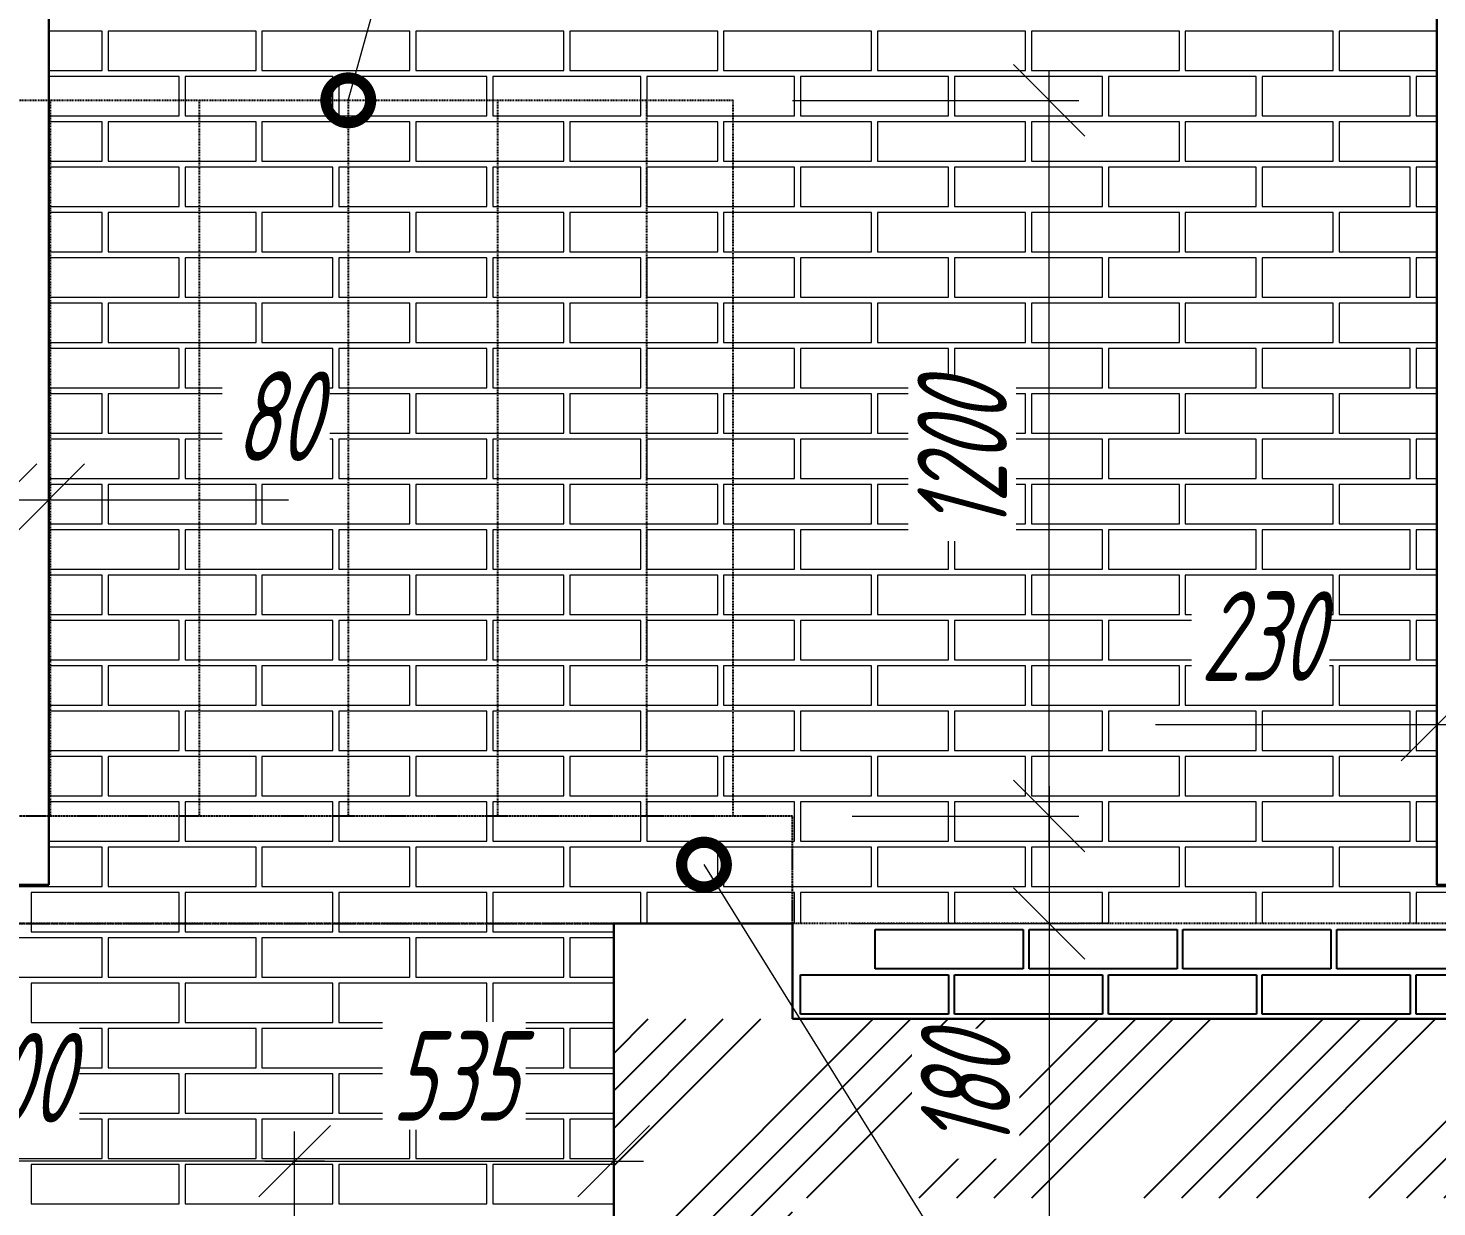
# Model space of a CAD drawing. Header units: millimetres. Extents: x -85477 to 745244, y -3684 to 128206.
# Drawn here: x 716700 to 719062, y 70529 to 72505 of the extents above; entities that cross this region are included whole.
import ezdxf
from ezdxf import colors
from ezdxf.entities.mleader import LeaderData, LeaderLine
from ezdxf.math import Vec2, Vec3

# ---------------------------------------------------------------- set-up
doc = ezdxf.new("R2010")
doc.units = ezdxf.units.MM
doc.linetypes.add('ACAD_ISO02W100', pattern=[15, 12, -3])
doc.linetypes.add('JIS_02_0.7', pattern=[1.35, 0.75, -0.6])
for name, color, linetype, lineweight in [('РАЗМЕРЫ', 5, 'Continuous', 15), ('СТЕНЫ 01', 7, 'Continuous', 50), ('ТЕКСТ', 106, 'Continuous', 20)]:
    doc.layers.add(name, color=color, linetype=linetype, lineweight=lineweight)
doc.layers.add('ШТРИХОВКА', color=3, linetype='Continuous', transparency=0.5)
doc.styles.add('ism - 01', font='simplex.shx', dxfattribs={"width": 0.62, "oblique": 15, "height": 150})
doc.styles.add('ism - 02', font='simplex.shx', dxfattribs={"width": 0.8, "oblique": 15, "height": 150})
doc.dimstyles.new('ism - 01', dxfattribs={"dimtxt": 150, "dimasz": 120, "dimexe": 50, "dimexo": 100, "dimgap": 65, "dimtad": 1, "dimdec": 0, "dimtxsty": 'ism - 01', "dimblk": 'OBLIQUE', "dimcen": 0, "dimdle": 50, "dimadec": 0, "dimazin": 0, "dimtfac": 1, "dimtdec": 0, "dimtmove": 0, "dimatfit": 3, "dimldrblk": 'OBLIQUE', "dimfxl": 1, "dimlwd": -1, "dimlwe": -1, "dimarcsym": 0})

# ---------------------------------------------------------------- blocks, each defined once
blk = doc.blocks.new('_DotSmall')
at = {"color": 0, "linetype": 'ByBlock', "const_width": 0.5}
blk.add_lwpolyline([(-0.0625, 0, 1), (0.0625, 0, 1)], format="xyb", close=True, dxfattribs=at)
blk = doc.blocks.new('_Oblique')
at = {"color": 0, "lineweight": -2}
blk.add_line((-0.5, -0.5), (0.5, 0.5), dxfattribs=at)
blk = doc.blocks.new('*D364')
at = {"layer": 'Defpoints', "color": 0}
for p in [(717981.6, 71184), (717981.6, 71004), (718411.6, 71004)]:
    blk.add_point(p, dxfattribs=at)
at = {"layer": 'РАЗМЕРЫ', "color": 0}
for p, q in [((718411.6, 71234), (718411.6, 71004)), ((718081.6, 71184), (718461.6, 71184)), ((718081.6, 71004), (718461.6, 71004)), ((718411.6, 71004), (718411.6, 70553.4))]:
    blk.add_line(p, q, dxfattribs=at)
at = {"layer": 'РАЗМЕРЫ', "color": 0, "xscale": 120, "yscale": 120, "zscale": 120}
for p, rotation in [((718411.6, 71184), 90), ((718411.6, 71004), 270)]:
    blk.add_blockref('_Oblique', p, dxfattribs=dict(at, rotation=rotation))
at = {"layer": 'РАЗМЕРЫ', "color": 0, "insert": (718271.6, 70718.7), "char_height": 150, "attachment_point": 5, "rotation": 90, "style": 'ism - 01', "bg_fill": 3, "box_fill_scale": 1.1, "bg_fill_color": 256, "bg_fill_true_color": 13158600, "bg_fill_transparency": 0}
blk.add_mtext('180', dxfattribs=at)
blk = doc.blocks.new('*D365')
at = {"layer": 'Defpoints', "color": 0}
for p in [(717881.6, 72384), (718411.6, 72384), (717981.6, 71184)]:
    blk.add_point(p, dxfattribs=at)
at = {"layer": 'РАЗМЕРЫ', "color": 0}
for p, q in [((718411.6, 71134), (718411.6, 72434)), ((717981.6, 72384), (718461.6, 72384)), ((718081.6, 71184), (718461.6, 71184))]:
    blk.add_line(p, q, dxfattribs=at)
at = {"layer": 'РАЗМЕРЫ', "color": 0, "xscale": 120, "yscale": 120, "zscale": 120}
for p, rotation in [((718411.6, 72384), 90), ((718411.6, 71184), 270)]:
    blk.add_blockref('_Oblique', p, dxfattribs=dict(at, rotation=rotation))
at = {"layer": 'РАЗМЕРЫ', "color": 0, "insert": (718265.8, 71784), "char_height": 150, "attachment_point": 5, "rotation": 90, "style": 'ism - 01', "bg_fill": 3, "box_fill_scale": 1.1, "bg_fill_color": 256, "bg_fill_true_color": 13158600, "bg_fill_transparency": 0}
blk.add_mtext('1200', dxfattribs=at)
blk = doc.blocks.new('*D369')
at = {"layer": 'Defpoints', "color": 0}
for p in [(718411.6, 71004), (717681.6, 68254), (718411.6, 68254)]:
    blk.add_point(p, dxfattribs=at)
at = {"layer": 'РАЗМЕРЫ', "color": 0}
for p, q in [((718411.6, 71054), (718411.6, 68204)), ((718511.6, 71004), (718461.6, 71004)), ((717781.6, 68254), (718461.6, 68254))]:
    blk.add_line(p, q, dxfattribs=at)
at = {"layer": 'РАЗМЕРЫ', "color": 0, "xscale": 120, "yscale": 120, "zscale": 120}
for p, rotation in [((718411.6, 71004), 90), ((718411.6, 68254), 270)]:
    blk.add_blockref('_Oblique', p, dxfattribs=dict(at, rotation=rotation))
at = {"layer": 'РАЗМЕРЫ', "color": 0, "insert": (718262.7, 69629), "char_height": 150, "attachment_point": 5, "rotation": 90, "style": 'ism - 01'}
blk.add_mtext('2750', dxfattribs=at)
blk = doc.blocks.new('*D371')
at = {"layer": 'Defpoints', "color": 0}
for p in [(717681.6, 70605.5), (717146.6, 70349), (717681.6, 70349)]:
    blk.add_point(p, dxfattribs=at)
at = {"layer": 'РАЗМЕРЫ', "color": 0}
for p, q in [((717146.6, 70449), (717146.6, 70655.5)), ((717681.6, 70449), (717681.6, 70655.5)), ((717096.6, 70605.5), (717731.6, 70605.5))]:
    blk.add_line(p, q, dxfattribs=at)
at = {"layer": 'РАЗМЕРЫ', "color": 0, "xscale": 120, "yscale": 120, "zscale": 120, "rotation": 180}
blk.add_blockref('_Oblique', (717146.6, 70605.5), dxfattribs=at)
at = {"layer": 'РАЗМЕРЫ', "color": 0, "xscale": 120, "yscale": 120, "zscale": 120}
blk.add_blockref('_Oblique', (717681.6, 70605.5), dxfattribs=at)
at = {"layer": 'РАЗМЕРЫ', "color": 0, "insert": (717414.1, 70748.6), "char_height": 150, "attachment_point": 5, "style": 'ism - 01', "bg_fill": 3, "box_fill_scale": 1.1, "bg_fill_color": 256, "bg_fill_true_color": 13158600, "bg_fill_transparency": 0}
blk.add_mtext('535', dxfattribs=at)
blk = doc.blocks.new('*D372')
at = {"layer": 'Defpoints', "color": 0}
for p in [(716146.6, 70605.5), (716146.6, 70349), (717146.6, 70349)]:
    blk.add_point(p, dxfattribs=at)
at = {"layer": 'РАЗМЕРЫ', "color": 0}
for p, q in [((716146.6, 70449), (716146.6, 70655.5)), ((717146.6, 70449), (717146.6, 70655.5)), ((717196.6, 70605.5), (716096.6, 70605.5))]:
    blk.add_line(p, q, dxfattribs=at)
at = {"layer": 'РАЗМЕРЫ', "color": 0, "xscale": 120, "yscale": 120, "zscale": 120, "rotation": 180}
blk.add_blockref('_Oblique', (716146.6, 70605.5), dxfattribs=at)
at = {"layer": 'РАЗМЕРЫ', "color": 0, "xscale": 120, "yscale": 120, "zscale": 120}
blk.add_blockref('_Oblique', (717146.6, 70605.5), dxfattribs=at)
at = {"layer": 'РАЗМЕРЫ', "color": 0, "insert": (716646.6, 70745.5), "char_height": 150, "attachment_point": 5, "style": 'ism - 01', "bg_fill": 3, "box_fill_scale": 1.1, "bg_fill_color": 256, "bg_fill_true_color": 13158600, "bg_fill_transparency": 0}
blk.add_mtext('1000', dxfattribs=at)
blk = doc.blocks.new('*D491')
at = {"layer": 'Defpoints', "color": 0}
for p in [(719061.6, 71336.9), (719291.7, 71274.1), (719061.6, 71174)]:
    blk.add_point(p, dxfattribs=at)
at = {"layer": 'РАЗМЕРЫ', "color": 0, "linetype": 'Continuous'}
for p, q in [((719061.6, 71274), (719061.6, 71386.9)), ((719291.7, 71374.1), (719291.7, 71386.9)), ((719061.6, 71336.9), (718590.1, 71336.9)), ((719341.7, 71336.9), (719061.6, 71336.9))]:
    blk.add_line(p, q, dxfattribs=at)
at = {"layer": 'РАЗМЕРЫ', "color": 0, "xscale": 120, "yscale": 120, "zscale": 120, "rotation": 180}
blk.add_blockref('_Oblique', (719061.6, 71336.9), dxfattribs=at)
at = {"layer": 'РАЗМЕРЫ', "color": 0, "xscale": 120, "yscale": 120, "zscale": 120}
blk.add_blockref('_Oblique', (719291.7, 71336.9), dxfattribs=at)
at = {"layer": 'РАЗМЕРЫ', "color": 0, "insert": (718765.8, 71485.8), "char_height": 150, "attachment_point": 5, "style": 'ism - 01', "bg_fill": 3, "box_fill_scale": 1.1, "bg_fill_color": 256, "bg_fill_true_color": 13158600, "bg_fill_transparency": 0}
blk.add_mtext('230', dxfattribs=at)
blk = doc.blocks.new('*D506')
at = {"layer": 'Defpoints', "color": 0}
for p in [(716654.6, 71734.4), (715584.6, 71714.4), (716654.6, 71714.4)]:
    blk.add_point(p, dxfattribs=at)
at = {"layer": 'РАЗМЕРЫ', "color": 0, "linetype": 'Continuous'}
for p, q in [((715534.6, 71714.4), (716704.6, 71714.4)), ((715584.6, 71614.4), (715584.6, 71664.4)), ((716654.6, 71634.4), (716654.6, 71664.4))]:
    blk.add_line(p, q, dxfattribs=at)
at = {"layer": 'РАЗМЕРЫ', "color": 0, "xscale": 120, "yscale": 120, "zscale": 120, "rotation": 180}
blk.add_blockref('_Oblique', (715584.6, 71714.4), dxfattribs=at)
at = {"layer": 'РАЗМЕРЫ', "color": 0, "xscale": 120, "yscale": 120, "zscale": 120}
blk.add_blockref('_Oblique', (716654.6, 71714.4), dxfattribs=at)
at = {"layer": 'РАЗМЕРЫ', "color": 0, "insert": (716119.6, 71854.4), "char_height": 150, "attachment_point": 5, "style": 'ism - 01', "bg_fill": 3, "box_fill_scale": 1.1, "bg_fill_color": 256, "bg_fill_true_color": 13158600, "bg_fill_transparency": 0}
blk.add_mtext('1070', dxfattribs=at)
blk = doc.blocks.new('*D507')
at = {"layer": 'Defpoints', "color": 0}
for p in [(716654.6, 71714.4), (716734.6, 71714.4), (716734.6, 71714.4)]:
    blk.add_point(p, dxfattribs=at)
at = {"layer": 'РАЗМЕРЫ', "color": 0, "linetype": 'Continuous'}
for p, q in [((716654.6, 71814.4), (716654.6, 71764.4)), ((716734.6, 71814.4), (716734.6, 71764.4)), ((716654.6, 71714.4), (716534.6, 71714.4)), ((716654.6, 71714.4), (716734.6, 71714.4)), ((716734.6, 71714.4), (717136.4, 71714.4))]:
    blk.add_line(p, q, dxfattribs=at)
at = {"layer": 'РАЗМЕРЫ', "color": 0, "xscale": 120, "yscale": 120, "zscale": 120}
blk.add_blockref('_Oblique', (716654.6, 71714.4), dxfattribs=at)
at = {"layer": 'РАЗМЕРЫ', "color": 0, "xscale": 120, "yscale": 120, "zscale": 120, "rotation": 180}
blk.add_blockref('_Oblique', (716734.6, 71714.4), dxfattribs=at)
at = {"layer": 'РАЗМЕРЫ', "color": 0, "insert": (717115.5, 71854.4), "char_height": 150, "attachment_point": 5, "style": 'ism - 01', "bg_fill": 3, "box_fill_scale": 1.1, "bg_fill_color": 256, "bg_fill_true_color": 13158600, "bg_fill_transparency": 0}
blk.add_mtext('80', dxfattribs=at)
blk = doc.blocks.new('пр')
at = {"color": 9}
for p, q in [((708865.5, 89384), (708865.5, 89450)), ((708865.5, 89450), (709113.5, 89450)), ((709113.5, 89450), (709113.5, 89384)), ((709123.5, 89384), (709123.5, 89450)), ((709123.5, 89450), (709371.5, 89450)), ((709371.5, 89450), (709371.5, 89384)), ((708740.5, 89308), (708740.5, 89374)), ((708740.5, 89374), (708988.5, 89374)), ((709113.5, 89384), (708865.5, 89384)), ((708988.5, 89374), (708988.5, 89308)), ((708998.5, 89308), (708998.5, 89374)), ((708998.5, 89374), (709246.5, 89374)), ((709371.5, 89384), (709123.5, 89384)), ((709246.5, 89374), (709246.5, 89308)), ((708988.5, 89308), (708740.5, 89308)), ((709246.5, 89308), (708998.5, 89308))]:
    blk.add_line(p, q, dxfattribs=at)

msp = doc.modelspace()

# ---------------------------------------------------------------- hatches: boundary and pattern name
at = {"layer": 'ШТРИХОВКА', "true_color": 0x000000}
h = msp.add_hatch(dxfattribs=at)
h.set_pattern_fill('ANSI34', color=18, scale=14)
h.set_pattern_definition([(45, (62769.92, -19123.8), (-188.58538, 188.58538), []), (45, (62832.78, -19123.8), (-188.58538, 188.58538), []), (45, (62895.65, -19123.8), (-188.58538, 188.58538), []), (45, (62958.5, -19123.8), (-188.58538, 188.58538), [])])
h.paths.add_polyline_path([(711656.6, 71004), (705769.8, 71004), (705770.3, 70704), (711469.1, 70704), (714550.4, 68006.5), (717981.6, 68006.5), (717981.6, 70544), (723506.6, 70544), (723506.6, 70844), (717681.6, 70844), (717681.6, 68254), (714581.6, 68254), (714581.6, 68466), (714337.8, 68466), (714337.8, 68677.5), (714094.1, 68677.5), (714094.1, 68889), (713850.3, 68889), (713850.3, 69100.5), (713606.6, 69100.5), (713606.6, 69312), (713362.8, 69312), (713362.8, 69523.5), (713119.1, 69523.5), (713119.1, 69735), (712875.3, 69735), (712875.3, 69946.5), (712631.6, 69946.5), (712631.6, 70158), (712387.8, 70158), (712387.8, 70369.5), (712144.1, 70369.5), (712144.1, 70581), (711900.3, 70581), (711900.3, 70792.5), (711656.6, 70792.5)])

# ---------------------------------------------------------------- linework, layer by layer
at = {"layer": 'РАЗМЕРЫ', "color": 9, "transparency": 33554559}
for points in [[(716734.6, 72434), (716823.9, 72434), (716823.9, 72500), (716734.6, 72500)], [(719061.6, 72500), (718897.9, 72500), (718897.9, 72434), (719061.6, 72434)], [(716734.6, 72358), (716952.9, 72358), (716952.9, 72424), (716734.6, 72424)], [(719061.6, 72424), (719026.9, 72424), (719026.9, 72358), (719061.6, 72358)], [(716734.6, 72282), (716823.9, 72282), (716823.9, 72348), (716734.6, 72348)], [(719061.6, 72348), (718897.9, 72348), (718897.9, 72282), (719061.6, 72282)], [(716734.6, 72206), (716952.9, 72206), (716952.9, 72272), (716734.6, 72272)], [(719061.6, 72272), (719026.9, 72272), (719026.9, 72206), (719061.6, 72206)], [(716734.6, 72130), (716823.9, 72130), (716823.9, 72196), (716734.6, 72196)], [(719061.6, 72196), (718897.9, 72196), (718897.9, 72130), (719061.6, 72130)], [(716734.6, 72054), (716952.9, 72054), (716952.9, 72120), (716734.6, 72120)], [(719061.6, 72120), (719026.9, 72120), (719026.9, 72054), (719061.6, 72054)], [(716734.6, 71978), (716823.9, 71978), (716823.9, 72044), (716734.6, 72044)], [(719061.6, 72044), (718897.9, 72044), (718897.9, 71978), (719061.6, 71978)], [(716734.6, 71902), (716952.9, 71902), (716952.9, 71968), (716734.6, 71968)], [(719061.6, 71968), (719026.9, 71968), (719026.9, 71902), (719061.6, 71902)], [(716734.6, 71826), (716823.9, 71826), (716823.9, 71892), (716734.6, 71892)], [(719061.6, 71892), (718897.9, 71892), (718897.9, 71826), (719061.6, 71826)], [(716734.6, 71750), (716952.9, 71750), (716952.9, 71816), (716734.6, 71816)], [(719061.6, 71816), (719026.9, 71816), (719026.9, 71750), (719061.6, 71750)], [(716734.6, 71674), (716823.9, 71674), (716823.9, 71740), (716734.6, 71740)], [(719061.6, 71740), (718897.9, 71740), (718897.9, 71674), (719061.6, 71674)], [(716734.6, 71598), (716952.9, 71598), (716952.9, 71664), (716734.6, 71664)], [(719061.6, 71664), (719026.9, 71664), (719026.9, 71598), (719061.6, 71598)], [(716734.6, 71522), (716823.9, 71522), (716823.9, 71588), (716734.6, 71588)], [(719061.6, 71588), (718897.9, 71588), (718897.9, 71522), (719061.6, 71522)], [(716734.6, 71446), (716952.9, 71446), (716952.9, 71512), (716734.6, 71512)], [(719061.6, 71512), (719026.9, 71512), (719026.9, 71446), (719061.6, 71446)], [(716734.6, 71370), (716823.9, 71370), (716823.9, 71436), (716734.6, 71436)], [(719061.6, 71436), (718897.9, 71436), (718897.9, 71370), (719061.6, 71370)], [(716734.6, 71294), (716952.9, 71294), (716952.9, 71360), (716734.6, 71360)], [(719061.6, 71360), (719026.9, 71360), (719026.9, 71294), (719061.6, 71294)], [(716734.6, 71218), (716823.9, 71218), (716823.9, 71284), (716734.6, 71284)], [(719061.6, 71284), (718897.9, 71284), (718897.9, 71218), (719061.6, 71218)], [(716734.6, 71142), (716952.9, 71142), (716952.9, 71208), (716734.6, 71208)], [(719061.6, 71208), (719026.9, 71208), (719026.9, 71142), (719061.6, 71142)], [(716575.9, 71069), (716575.9, 71066), (716823.9, 71066), (716823.9, 71132), (716734.6, 71132)], [(719061.6, 71132), (718897.9, 71132), (718897.9, 71066), (719145.9, 71066), (719145.9, 71069)], [(717726.9, 71004), (717726.9, 71056), (717478.9, 71056), (717478.9, 70990), (717681.6, 70990)], [(717984.9, 71004), (717984.9, 71056), (717736.9, 71056), (717736.9, 71004)], [(718242.9, 71004), (718242.9, 71056), (717994.9, 71056), (717994.9, 71004)], [(718500.9, 71004), (718500.9, 71056), (718252.9, 71056), (718252.9, 71004)], [(718758.9, 71004), (718758.9, 71056), (718510.9, 71056), (718510.9, 71004)], [(719016.9, 71004), (719016.9, 71056), (718768.9, 71056), (718768.9, 71004)], [(719274.9, 71004), (719274.9, 71056), (719026.9, 71056), (719026.9, 71004)], [(717681.6, 70980), (717607.9, 70980), (717607.9, 70914), (717681.6, 70914)], [(717681.6, 70904), (717478.9, 70904), (717478.9, 70838), (717681.6, 70838)], [(717681.6, 70828), (717607.9, 70828), (717607.9, 70762), (717681.6, 70762)], [(717681.6, 70752), (717478.9, 70752), (717478.9, 70686), (717681.6, 70686)], [(717681.6, 70676), (717607.9, 70676), (717607.9, 70610), (717681.6, 70610)], [(717681.6, 70600), (717478.9, 70600), (717478.9, 70534), (717681.6, 70534)]]:
    msp.add_lwpolyline(points, dxfattribs=at)
for points in [[(716833.9, 72434), (717081.9, 72434), (717081.9, 72500), (716833.9, 72500)], [(717091.9, 72434), (717339.9, 72434), (717339.9, 72500), (717091.9, 72500)], [(717349.9, 72434), (717597.9, 72434), (717597.9, 72500), (717349.9, 72500)], [(717607.9, 72434), (717855.9, 72434), (717855.9, 72500), (717607.9, 72500)], [(717865.9, 72434), (718113.9, 72434), (718113.9, 72500), (717865.9, 72500)], [(718123.9, 72434), (718371.9, 72434), (718371.9, 72500), (718123.9, 72500)], [(718381.9, 72434), (718629.9, 72434), (718629.9, 72500), (718381.9, 72500)], [(718639.9, 72434), (718887.9, 72434), (718887.9, 72500), (718639.9, 72500)], [(716962.9, 72358), (717210.9, 72358), (717210.9, 72424), (716962.9, 72424)], [(717220.9, 72358), (717468.9, 72358), (717468.9, 72424), (717220.9, 72424)], [(717478.9, 72358), (717726.9, 72358), (717726.9, 72424), (717478.9, 72424)], [(717736.9, 72358), (717984.9, 72358), (717984.9, 72424), (717736.9, 72424)], [(717994.9, 72358), (718242.9, 72358), (718242.9, 72424), (717994.9, 72424)], [(718252.9, 72358), (718500.9, 72358), (718500.9, 72424), (718252.9, 72424)], [(718510.9, 72358), (718758.9, 72358), (718758.9, 72424), (718510.9, 72424)], [(718768.9, 72358), (719016.9, 72358), (719016.9, 72424), (718768.9, 72424)], [(716833.9, 72282), (717081.9, 72282), (717081.9, 72348), (716833.9, 72348)], [(717091.9, 72282), (717339.9, 72282), (717339.9, 72348), (717091.9, 72348)], [(717349.9, 72282), (717597.9, 72282), (717597.9, 72348), (717349.9, 72348)], [(717607.9, 72282), (717855.9, 72282), (717855.9, 72348), (717607.9, 72348)], [(717865.9, 72282), (718113.9, 72282), (718113.9, 72348), (717865.9, 72348)], [(718123.9, 72282), (718371.9, 72282), (718371.9, 72348), (718123.9, 72348)], [(718381.9, 72282), (718629.9, 72282), (718629.9, 72348), (718381.9, 72348)], [(718639.9, 72282), (718887.9, 72282), (718887.9, 72348), (718639.9, 72348)], [(716962.9, 72206), (717210.9, 72206), (717210.9, 72272), (716962.9, 72272)], [(717220.9, 72206), (717468.9, 72206), (717468.9, 72272), (717220.9, 72272)], [(717478.9, 72206), (717726.9, 72206), (717726.9, 72272), (717478.9, 72272)], [(717736.9, 72206), (717984.9, 72206), (717984.9, 72272), (717736.9, 72272)], [(717994.9, 72206), (718242.9, 72206), (718242.9, 72272), (717994.9, 72272)], [(718252.9, 72206), (718500.9, 72206), (718500.9, 72272), (718252.9, 72272)], [(718510.9, 72206), (718758.9, 72206), (718758.9, 72272), (718510.9, 72272)], [(718768.9, 72206), (719016.9, 72206), (719016.9, 72272), (718768.9, 72272)], [(716833.9, 72130), (717081.9, 72130), (717081.9, 72196), (716833.9, 72196)], [(717091.9, 72130), (717339.9, 72130), (717339.9, 72196), (717091.9, 72196)], [(717349.9, 72130), (717597.9, 72130), (717597.9, 72196), (717349.9, 72196)], [(717607.9, 72130), (717855.9, 72130), (717855.9, 72196), (717607.9, 72196)], [(717865.9, 72130), (718113.9, 72130), (718113.9, 72196), (717865.9, 72196)], [(718123.9, 72130), (718371.9, 72130), (718371.9, 72196), (718123.9, 72196)], [(718381.9, 72130), (718629.9, 72130), (718629.9, 72196), (718381.9, 72196)], [(718639.9, 72130), (718887.9, 72130), (718887.9, 72196), (718639.9, 72196)], [(716962.9, 72054), (717210.9, 72054), (717210.9, 72120), (716962.9, 72120)], [(717220.9, 72054), (717468.9, 72054), (717468.9, 72120), (717220.9, 72120)], [(717478.9, 72054), (717726.9, 72054), (717726.9, 72120), (717478.9, 72120)], [(717736.9, 72054), (717984.9, 72054), (717984.9, 72120), (717736.9, 72120)], [(717994.9, 72054), (718242.9, 72054), (718242.9, 72120), (717994.9, 72120)], [(718252.9, 72054), (718500.9, 72054), (718500.9, 72120), (718252.9, 72120)], [(718510.9, 72054), (718758.9, 72054), (718758.9, 72120), (718510.9, 72120)], [(718768.9, 72054), (719016.9, 72054), (719016.9, 72120), (718768.9, 72120)], [(716833.9, 71978), (717081.9, 71978), (717081.9, 72044), (716833.9, 72044)], [(717091.9, 71978), (717339.9, 71978), (717339.9, 72044), (717091.9, 72044)], [(717349.9, 71978), (717597.9, 71978), (717597.9, 72044), (717349.9, 72044)], [(717607.9, 71978), (717855.9, 71978), (717855.9, 72044), (717607.9, 72044)], [(717865.9, 71978), (718113.9, 71978), (718113.9, 72044), (717865.9, 72044)], [(718123.9, 71978), (718371.9, 71978), (718371.9, 72044), (718123.9, 72044)], [(718381.9, 71978), (718629.9, 71978), (718629.9, 72044), (718381.9, 72044)], [(718639.9, 71978), (718887.9, 71978), (718887.9, 72044), (718639.9, 72044)], [(716962.9, 71902), (717210.9, 71902), (717210.9, 71968), (716962.9, 71968)], [(717220.9, 71902), (717468.9, 71902), (717468.9, 71968), (717220.9, 71968)], [(717478.9, 71902), (717726.9, 71902), (717726.9, 71968), (717478.9, 71968)], [(717736.9, 71902), (717984.9, 71902), (717984.9, 71968), (717736.9, 71968)], [(717994.9, 71902), (718242.9, 71902), (718242.9, 71968), (717994.9, 71968)], [(718252.9, 71902), (718500.9, 71902), (718500.9, 71968), (718252.9, 71968)], [(718510.9, 71902), (718758.9, 71902), (718758.9, 71968), (718510.9, 71968)], [(718768.9, 71902), (719016.9, 71902), (719016.9, 71968), (718768.9, 71968)], [(716833.9, 71826), (717081.9, 71826), (717081.9, 71892), (716833.9, 71892)], [(717091.9, 71826), (717339.9, 71826), (717339.9, 71892), (717091.9, 71892)], [(717349.9, 71826), (717597.9, 71826), (717597.9, 71892), (717349.9, 71892)], [(717607.9, 71826), (717855.9, 71826), (717855.9, 71892), (717607.9, 71892)], [(717865.9, 71826), (718113.9, 71826), (718113.9, 71892), (717865.9, 71892)], [(718123.9, 71826), (718371.9, 71826), (718371.9, 71892), (718123.9, 71892)], [(718381.9, 71826), (718629.9, 71826), (718629.9, 71892), (718381.9, 71892)], [(718639.9, 71826), (718887.9, 71826), (718887.9, 71892), (718639.9, 71892)], [(716962.9, 71750), (717210.9, 71750), (717210.9, 71816), (716962.9, 71816)], [(717220.9, 71750), (717468.9, 71750), (717468.9, 71816), (717220.9, 71816)], [(717478.9, 71750), (717726.9, 71750), (717726.9, 71816), (717478.9, 71816)], [(717736.9, 71750), (717984.9, 71750), (717984.9, 71816), (717736.9, 71816)], [(717994.9, 71750), (718242.9, 71750), (718242.9, 71816), (717994.9, 71816)], [(718252.9, 71750), (718500.9, 71750), (718500.9, 71816), (718252.9, 71816)], [(718510.9, 71750), (718758.9, 71750), (718758.9, 71816), (718510.9, 71816)], [(718768.9, 71750), (719016.9, 71750), (719016.9, 71816), (718768.9, 71816)], [(716833.9, 71674), (717081.9, 71674), (717081.9, 71740), (716833.9, 71740)], [(717091.9, 71674), (717339.9, 71674), (717339.9, 71740), (717091.9, 71740)], [(717349.9, 71674), (717597.9, 71674), (717597.9, 71740), (717349.9, 71740)], [(717607.9, 71674), (717855.9, 71674), (717855.9, 71740), (717607.9, 71740)], [(717865.9, 71674), (718113.9, 71674), (718113.9, 71740), (717865.9, 71740)], [(718123.9, 71674), (718371.9, 71674), (718371.9, 71740), (718123.9, 71740)], [(718381.9, 71674), (718629.9, 71674), (718629.9, 71740), (718381.9, 71740)], [(718639.9, 71674), (718887.9, 71674), (718887.9, 71740), (718639.9, 71740)], [(716962.9, 71598), (717210.9, 71598), (717210.9, 71664), (716962.9, 71664)], [(717220.9, 71598), (717468.9, 71598), (717468.9, 71664), (717220.9, 71664)], [(717478.9, 71598), (717726.9, 71598), (717726.9, 71664), (717478.9, 71664)], [(717736.9, 71598), (717984.9, 71598), (717984.9, 71664), (717736.9, 71664)], [(717994.9, 71598), (718242.9, 71598), (718242.9, 71664), (717994.9, 71664)], [(718252.9, 71598), (718500.9, 71598), (718500.9, 71664), (718252.9, 71664)], [(718510.9, 71598), (718758.9, 71598), (718758.9, 71664), (718510.9, 71664)], [(718768.9, 71598), (719016.9, 71598), (719016.9, 71664), (718768.9, 71664)], [(716833.9, 71522), (717081.9, 71522), (717081.9, 71588), (716833.9, 71588)], [(717091.9, 71522), (717339.9, 71522), (717339.9, 71588), (717091.9, 71588)], [(717349.9, 71522), (717597.9, 71522), (717597.9, 71588), (717349.9, 71588)], [(717607.9, 71522), (717855.9, 71522), (717855.9, 71588), (717607.9, 71588)], [(717865.9, 71522), (718113.9, 71522), (718113.9, 71588), (717865.9, 71588)], [(718123.9, 71522), (718371.9, 71522), (718371.9, 71588), (718123.9, 71588)], [(718381.9, 71522), (718629.9, 71522), (718629.9, 71588), (718381.9, 71588)], [(718639.9, 71522), (718887.9, 71522), (718887.9, 71588), (718639.9, 71588)], [(716962.9, 71446), (717210.9, 71446), (717210.9, 71512), (716962.9, 71512)], [(717220.9, 71446), (717468.9, 71446), (717468.9, 71512), (717220.9, 71512)], [(717478.9, 71446), (717726.9, 71446), (717726.9, 71512), (717478.9, 71512)], [(717736.9, 71446), (717984.9, 71446), (717984.9, 71512), (717736.9, 71512)], [(717994.9, 71446), (718242.9, 71446), (718242.9, 71512), (717994.9, 71512)], [(718252.9, 71446), (718500.9, 71446), (718500.9, 71512), (718252.9, 71512)], [(718510.9, 71446), (718758.9, 71446), (718758.9, 71512), (718510.9, 71512)], [(718768.9, 71446), (719016.9, 71446), (719016.9, 71512), (718768.9, 71512)], [(716833.9, 71370), (717081.9, 71370), (717081.9, 71436), (716833.9, 71436)], [(717091.9, 71370), (717339.9, 71370), (717339.9, 71436), (717091.9, 71436)], [(717349.9, 71370), (717597.9, 71370), (717597.9, 71436), (717349.9, 71436)], [(717607.9, 71370), (717855.9, 71370), (717855.9, 71436), (717607.9, 71436)], [(717865.9, 71370), (718113.9, 71370), (718113.9, 71436), (717865.9, 71436)], [(718123.9, 71370), (718371.9, 71370), (718371.9, 71436), (718123.9, 71436)], [(718381.9, 71370), (718629.9, 71370), (718629.9, 71436), (718381.9, 71436)], [(718639.9, 71370), (718887.9, 71370), (718887.9, 71436), (718639.9, 71436)], [(716962.9, 71294), (717210.9, 71294), (717210.9, 71360), (716962.9, 71360)], [(717220.9, 71294), (717468.9, 71294), (717468.9, 71360), (717220.9, 71360)], [(717478.9, 71294), (717726.9, 71294), (717726.9, 71360), (717478.9, 71360)], [(717736.9, 71294), (717984.9, 71294), (717984.9, 71360), (717736.9, 71360)], [(717994.9, 71294), (718242.9, 71294), (718242.9, 71360), (717994.9, 71360)], [(718252.9, 71294), (718500.9, 71294), (718500.9, 71360), (718252.9, 71360)], [(718510.9, 71294), (718758.9, 71294), (718758.9, 71360), (718510.9, 71360)], [(718768.9, 71294), (719016.9, 71294), (719016.9, 71360), (718768.9, 71360)], [(716833.9, 71218), (717081.9, 71218), (717081.9, 71284), (716833.9, 71284)], [(717091.9, 71218), (717339.9, 71218), (717339.9, 71284), (717091.9, 71284)], [(717349.9, 71218), (717597.9, 71218), (717597.9, 71284), (717349.9, 71284)], [(717607.9, 71218), (717855.9, 71218), (717855.9, 71284), (717607.9, 71284)], [(717865.9, 71218), (718113.9, 71218), (718113.9, 71284), (717865.9, 71284)], [(718123.9, 71218), (718371.9, 71218), (718371.9, 71284), (718123.9, 71284)], [(718381.9, 71218), (718629.9, 71218), (718629.9, 71284), (718381.9, 71284)], [(718639.9, 71218), (718887.9, 71218), (718887.9, 71284), (718639.9, 71284)], [(716962.9, 71142), (717210.9, 71142), (717210.9, 71208), (716962.9, 71208)], [(717220.9, 71142), (717468.9, 71142), (717468.9, 71208), (717220.9, 71208)], [(717478.9, 71142), (717726.9, 71142), (717726.9, 71208), (717478.9, 71208)], [(717736.9, 71142), (717984.9, 71142), (717984.9, 71208), (717736.9, 71208)], [(717994.9, 71142), (718242.9, 71142), (718242.9, 71208), (717994.9, 71208)], [(718252.9, 71142), (718500.9, 71142), (718500.9, 71208), (718252.9, 71208)], [(718510.9, 71142), (718758.9, 71142), (718758.9, 71208), (718510.9, 71208)], [(718768.9, 71142), (719016.9, 71142), (719016.9, 71208), (718768.9, 71208)], [(716833.9, 71066), (717081.9, 71066), (717081.9, 71132), (716833.9, 71132)], [(717091.9, 71066), (717339.9, 71066), (717339.9, 71132), (717091.9, 71132)], [(717349.9, 71066), (717597.9, 71066), (717597.9, 71132), (717349.9, 71132)], [(717607.9, 71066), (717855.9, 71066), (717855.9, 71132), (717607.9, 71132)], [(717865.9, 71066), (718113.9, 71066), (718113.9, 71132), (717865.9, 71132)], [(718123.9, 71066), (718371.9, 71066), (718371.9, 71132), (718123.9, 71132)], [(718381.9, 71066), (718629.9, 71066), (718629.9, 71132), (718381.9, 71132)], [(718639.9, 71066), (718887.9, 71066), (718887.9, 71132), (718639.9, 71132)], [(716704.9, 70990), (716952.9, 70990), (716952.9, 71056), (716704.9, 71056)], [(716962.9, 70990), (717210.9, 70990), (717210.9, 71056), (716962.9, 71056)], [(717220.9, 70990), (717468.9, 70990), (717468.9, 71056), (717220.9, 71056)], [(716575.9, 70914), (716823.9, 70914), (716823.9, 70980), (716575.9, 70980)], [(716833.9, 70914), (717081.9, 70914), (717081.9, 70980), (716833.9, 70980)], [(717091.9, 70914), (717339.9, 70914), (717339.9, 70980), (717091.9, 70980)], [(717349.9, 70914), (717597.9, 70914), (717597.9, 70980), (717349.9, 70980)], [(716704.9, 70838), (716952.9, 70838), (716952.9, 70904), (716704.9, 70904)], [(716962.9, 70838), (717210.9, 70838), (717210.9, 70904), (716962.9, 70904)], [(717220.9, 70838), (717468.9, 70838), (717468.9, 70904), (717220.9, 70904)], [(716575.9, 70762), (716823.9, 70762), (716823.9, 70828), (716575.9, 70828)], [(716833.9, 70762), (717081.9, 70762), (717081.9, 70828), (716833.9, 70828)], [(717091.9, 70762), (717339.9, 70762), (717339.9, 70828), (717091.9, 70828)], [(717349.9, 70762), (717597.9, 70762), (717597.9, 70828), (717349.9, 70828)], [(716704.9, 70686), (716952.9, 70686), (716952.9, 70752), (716704.9, 70752)], [(716962.9, 70686), (717210.9, 70686), (717210.9, 70752), (716962.9, 70752)], [(717220.9, 70686), (717468.9, 70686), (717468.9, 70752), (717220.9, 70752)], [(716575.9, 70610), (716823.9, 70610), (716823.9, 70676), (716575.9, 70676)], [(716833.9, 70610), (717081.9, 70610), (717081.9, 70676), (716833.9, 70676)], [(717091.9, 70610), (717339.9, 70610), (717339.9, 70676), (717091.9, 70676)], [(717349.9, 70610), (717597.9, 70610), (717597.9, 70676), (717349.9, 70676)], [(716704.9, 70534), (716952.9, 70534), (716952.9, 70600), (716704.9, 70600)], [(716962.9, 70534), (717210.9, 70534), (717210.9, 70600), (716962.9, 70600)], [(717220.9, 70534), (717468.9, 70534), (717468.9, 70600), (717220.9, 70600)]]:
    msp.add_lwpolyline(points, close=True, dxfattribs=at)
at = {"layer": 'СТЕНЫ 01', "lineweight": 30}
for points in [[(716734.6, 71069), (716734.6, 74004), (714384.6, 74004), (714384.6, 71069)], [(720437.6, 71069), (720437.6, 73988), (719061.6, 73988), (719061.6, 71069)]]:
    msp.add_lwpolyline(points, close=True, dxfattribs=at)
at = {"layer": 'СТЕНЫ 01', "linetype": 'JIS_02_0.7', "lineweight": -3, "ltscale": 2}
for points in [[(717881.6, 71184), (717881.6, 72384), (711736.6, 72384), (711736.6, 71184)], [(716736.6, 72384), (716736.6, 71184)], [(716736.6, 72384), (716736.6, 71184)], [(716986.6, 72384), (716986.6, 71184)], [(717236.6, 72384), (717236.6, 71184)], [(717486.6, 72384), (717486.6, 71184)], [(717736.6, 72384), (717736.6, 71184)]]:
    msp.add_lwpolyline(points, dxfattribs=at)
at = {"layer": 'СТЕНЫ 01', "linetype": 'ACAD_ISO02W100', "lineweight": -3, "ltscale": 0.3}
msp.add_lwpolyline([(717981.6, 71004), (717981.6, 71184), (711656.6, 71184), (711656.6, 71004)], close=True, dxfattribs=at)
at = {"layer": 'СТЕНЫ 01', "lineweight": 30}
for points in [[(717681.6, 71004), (717681.6, 68254), (714581.6, 68254)], [(717681.6, 71004), (717981.6, 71004)]]:
    msp.add_lwpolyline(points, dxfattribs=at)

# ---------------------------------------------------------------- next in the draw order: dimensions: what is measured, and where the dimension line sits
at = {"layer": 'РАЗМЕРЫ'}
for base, p1, p2, picture, middle in [((716654.6, 71714.4), (715584.6, 71714.4), (716654.6, 71734.4), '*D506', (716119.6, 71854.4)), ((719061.6, 71336.9), (719291.7, 71274.1), (719061.6, 71174), '*D491', (718765.8, 71485.8))]:
    dim = msp.add_linear_dim(base=base, p1=p1, p2=p2, dimstyle='ism - 01', override={"dimfxl": 2, "dimtfill": 1}, dxfattribs=at)
    dim.commit()
    dim.dimension.update_dxf_attribs({"geometry": picture, "text_midpoint": middle})

# ---------------------------------------------------------------- next in the draw order: leaders
at = {"layer": 'ТЕКСТ', "color": 0}
ml = msp.add_multileader_mtext('Standard', dxfattribs=at)
ml.set_content('Ограждение', style='ism - 02')
ml.set_leader_properties(linetype='ByLayer', lineweight=-1)
ml.set_arrow_properties(name='DOTSMALL')
ml.build(insert=Vec2(0, 0))
ml.multileader.update_dxf_attribs({"text_left_attachment_type": 6, "text_right_attachment_type": 6, "arrow_head_size": 150})
ctx = ml.context
ctx.base_point, ctx.char_height, ctx.arrow_head_size, ctx.plane_origin = Vec3(717549.6, 73060.5), 150, 150, Vec3(712511.9, 70568.1)
ctx.left_attachment, ctx.right_attachment = 6, 6
notes = []
notes.append((ctx, [(0, (1, 1, 0), (717423.9, 73060.5), (1, 0), 125.7, [(0, [(717236.6, 72384)], 0, [])])]))
ctx.mtext.insert, ctx.mtext.flow_direction = Vec3(717551.6, 73260.5), 5
ctx.mtext.has_bg_fill, ctx.mtext.bg_color, ctx.mtext.bg_scale_factor, ctx.mtext.bg_transparency, ctx.mtext.use_window_bg_color = 1, -1073741824, 1.1, 0, 1
ml = msp.add_multileader_mtext('Standard', dxfattribs=at)
ml.set_content('Парапет спуска в подвал', style='ism - 02')
ml.set_leader_properties(linetype='ByLayer', lineweight=-1)
ml.set_arrow_properties(name='DOTSMALL')
ml.build(insert=Vec2(0, 0))
ml.multileader.update_dxf_attribs({"text_left_attachment_type": 6, "text_right_attachment_type": 6, "arrow_head_size": 150})
ctx = ml.context
ctx.base_point, ctx.char_height, ctx.arrow_head_size, ctx.plane_origin = Vec3(718774.4, 69791.2), 150, 150, Vec3(713724.8, 67845.9)
ctx.left_attachment, ctx.right_attachment = 6, 6
notes.append((ctx, [(0, (1, 1, 0), (718648.7, 69791.2), (1, 0), 125.7, [(0, [(717832.9, 71102.7)], 0, [])])]))
ctx.mtext.insert, ctx.mtext.flow_direction = Vec3(718776.4, 69991.2), 5
ctx.mtext.has_bg_fill, ctx.mtext.bg_color, ctx.mtext.bg_scale_factor, ctx.mtext.bg_transparency, ctx.mtext.use_window_bg_color = 1, -1073741824, 1.1, 0, 1
for ctx, leaders in notes:
    for number, flags, end, landing, length, lines in leaders:
        leader = LeaderData()
        leader.index, (leader.has_last_leader_line, leader.has_dogleg_vector, leader.attachment_direction) = number, flags
        leader.last_leader_point, leader.dogleg_vector, leader.dogleg_length = Vec3(end), Vec3(landing), length
        for number, points, colour, breaks in lines:
            line = LeaderLine()
            line.index, line.vertices, line.color, line.breaks = number, Vec3.list(points), colors.encode_raw_color(colour), breaks
            leader.lines.append(line)
        ctx.leaders.append(leader)

# ---------------------------------------------------------------- next in the draw order: block references
at = {"color": 9}
for p in [(9770.5, -18456), (10286.5, -18456)]:
    msp.add_blockref('пр', p, dxfattribs=at)

# ---------------------------------------------------------------- next in the draw order: dimensions: what is measured, and where the dimension line sits
at = {"layer": 'РАЗМЕРЫ'}
dim = msp.add_linear_dim(base=(716734.6, 71714.4), p1=(716654.6, 71714.4), p2=(716734.6, 71714.4), dimstyle='ism - 01', override={"dimfxl": 2, "dimtfill": 1}, dxfattribs=at)
dim.commit()
dim.dimension.update_dxf_attribs({"geometry": '*D507', "text_midpoint": (717115.5, 71854.4)})
dim = msp.add_linear_dim(base=(718411.6, 71004), p1=(717981.6, 71184), p2=(717981.6, 71004), angle=90, dimstyle='ism - 01', override={"dimtfill": 1}, dxfattribs=at)
dim.commit()
dim.dimension.update_dxf_attribs({"geometry": '*D364', "text_midpoint": (718271.6, 70718.7)})

# ---------------------------------------------------------------- next in the draw order: linework, layer by layer
at = {"lineweight": 30}
msp.add_line((717981.6, 71004), (717981.6, 70844), dxfattribs=at)
at = {"layer": 'СТЕНЫ 01', "linetype": 'JIS_02_0.7', "lineweight": -3, "ltscale": 2}
msp.add_lwpolyline([(724784.9, 71004), (705358.4, 71004)], dxfattribs=at)
at = {"layer": 'СТЕНЫ 01', "lineweight": 30}
msp.add_lwpolyline([(717981.6, 70844), (723506.6, 70844)], dxfattribs=at)

# ---------------------------------------------------------------- next in the draw order: block references
at = {"color": 9}
msp.add_blockref('пр', (9254.5, -18456), dxfattribs=at)

# ---------------------------------------------------------------- next in the draw order: dimensions: what is measured, and where the dimension line sits
at = {"layer": 'РАЗМЕРЫ'}
dim = msp.add_linear_dim(base=(718411.6, 72384), p1=(717981.6, 71184), p2=(717881.6, 72384), angle=90, dimstyle='ism - 01', override={"dimtfill": 1}, dxfattribs=at)
dim.commit()
dim.dimension.update_dxf_attribs({"geometry": '*D365', "text_midpoint": (718265.8, 71784)})
dim = msp.add_linear_dim(base=(718411.6, 68254), p1=(718411.6, 71004), p2=(717681.6, 68254), angle=90, dimstyle='ism - 01', dxfattribs=at)
dim.commit()
dim.dimension.update_dxf_attribs({"geometry": '*D369', "text_midpoint": (718262.7, 69629)})

# ---------------------------------------------------------------- next in the draw order: dimensions: what is measured, and where the dimension line sits
dim = msp.add_linear_dim(base=(717681.6, 70605.5), p1=(717146.6, 70349), p2=(717681.6, 70349), dimstyle='ism - 01', override={"dimtfill": 1}, dxfattribs=at)
dim.commit()
dim.dimension.update_dxf_attribs({"geometry": '*D371', "text_midpoint": (717414.1, 70748.6)})

# ---------------------------------------------------------------- next in the draw order: dimensions: what is measured, and where the dimension line sits
dim = msp.add_linear_dim(base=(716146.6, 70605.5), p1=(717146.6, 70349), p2=(716146.6, 70349), dimstyle='ism - 01', override={"dimtfill": 1}, dxfattribs=at)
dim.commit()
dim.dimension.update_dxf_attribs({"geometry": '*D372', "text_midpoint": (716646.6, 70745.5)})

doc.saveas('drawing.dxf')
